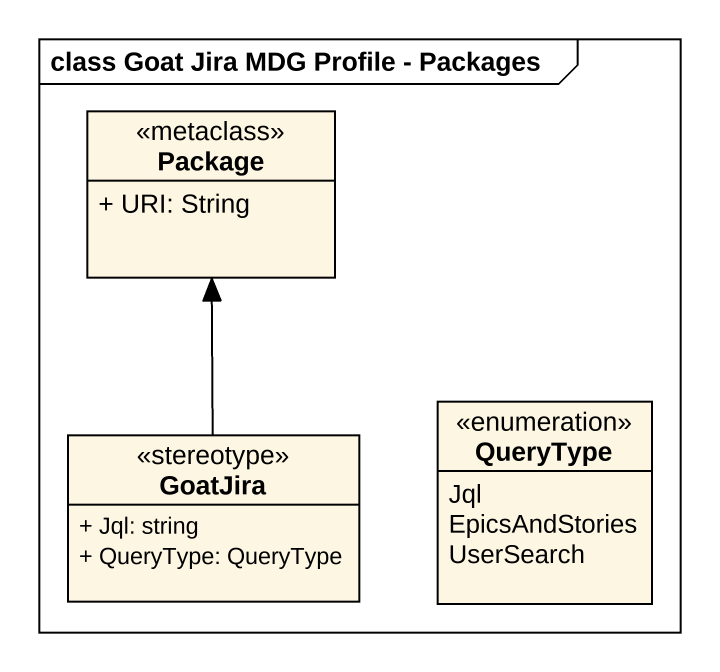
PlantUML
@startuml
mainframe class Goat Jira MDG Profile - Packages
hide circle
hide empty members
skinparam classAttributeIconSize 0
class "Package" as Package_ <<metaclass>> {
  + URI: String
}
class GoatJira <<stereotype>> {
  + Jql: string
  + QueryType: QueryType
}
enum QueryType {
  Jql
  EpicsAndStories
  UserSearch
}
GoatJira -up-> Package_
@enduml
